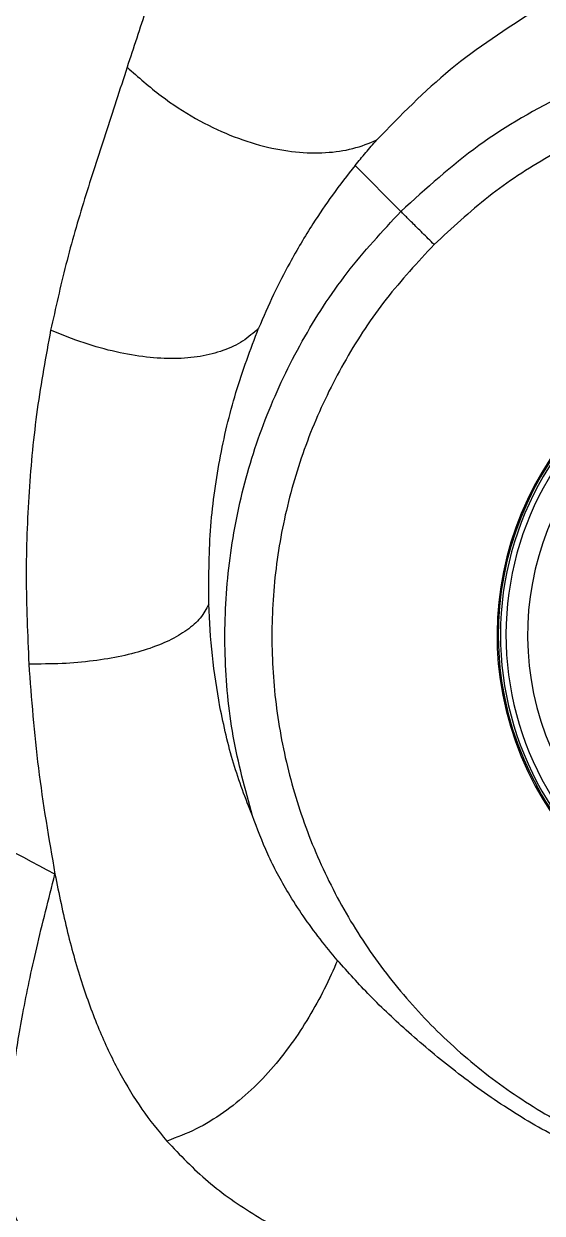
# Model space of a CAD drawing. Extents: x 939 to 1039, y 781 to 934.
# Drawn here: x 1001.986 to 1003.617, y 809.529 to 813.271 of the extents above; entities that cross this region are included whole.
import ezdxf

# ---------------------------------------------------------------- set-up
doc = ezdxf.new("R2010")
doc.units = 0
doc.header["$MEASUREMENT"] = 0
doc.layers.add('1', color=4, linetype='Continuous')

# ---------------------------------------------------------------- blocks, each defined once
blk = doc.blocks.new('Envoy')
at = {"layer": '1', "color": 3, "linetype": 'Continuous', "lineweight": 25}
blk.add_line((64.3739, 13.6505), (64.5182, 13.5062), dxfattribs=at)
for radius, start, end in [(1, 112.5227, 292.5227), (0.9961, 116.0554, 206.0554), (0.9895, 116.0554, 296.0554), (0.972, 116.0554, 296.0554), (0.9039, 116.3991, 296.0554), (0.9961, 206.0554, 296.0554)]:
    blk.add_arc((65.8208, 12.1736), radius, start, end, dxfattribs=at)
for points, knots in [([(63.7825, 14.3306), (63.7605, 14.2679), (63.7162, 14.1415), (63.6768, 14.0206), (63.6569, 13.9597)], [0, 0, 0, 0, 0.496011, 1, 1, 1, 1]), ([(64.9416, 14.1391), (64.8499, 14.0799), (64.6678, 13.9625), (64.5171, 13.8076), (64.4424, 13.7307)], [0, 0, 0, 0, 0.503833, 1, 1, 1, 1]), ([(66.8797, 13.758), (66.787, 13.8116), (66.6014, 13.9188), (66.2938, 14.0169), (65.9757, 14.0653), (65.6535, 14.0582), (65.3372, 13.9972), (65.0364, 13.8829), (64.7564, 13.722), (64.5976, 13.5781), (64.5182, 13.5062)], [0, 0, 0, 0, 0.124995, 0.250001, 0.375003, 0.499992, 0.624974, 0.749954, 0.874944, 1, 1, 1, 1]), ([(63.6569, 13.9597), (63.6454, 13.9242), (63.6226, 13.8534), (63.5883, 13.7496), (63.5549, 13.6473), (63.5122, 13.5113), (63.4629, 13.3425), (63.4317, 13.2015), (63.4163, 13.1322)], [0, 0, 0, 0, 0.127251, 0.253942, 0.380797, 0.505413, 0.756914, 1, 1, 1, 1]), ([(63.6569, 13.9597), (63.692, 13.9286), (63.7608, 13.8676), (63.8723, 13.7959), (63.9816, 13.743), (64.0878, 13.7084), (64.1889, 13.6906), (64.283, 13.6889), (64.3694, 13.701), (64.418, 13.7208), (64.4424, 13.7307)], [0, 0, 0, 0, 0.125907, 0.246305, 0.365777, 0.487161, 0.611675, 0.739297, 0.869181, 1, 1, 1, 1]), ([(67.0872, 10.9372), (67.139, 10.993), (67.2425, 11.1046), (67.3683, 11.2959), (67.4697, 11.5006), (67.5431, 11.7172), (67.5877, 11.9413), (67.6026, 12.1694), (67.5877, 12.3975), (67.5431, 12.6218), (67.4696, 12.8383), (67.3685, 13.0433), (67.2415, 13.2334), (67.0907, 13.4052), (66.9189, 13.556), (66.7288, 13.683), (66.5238, 13.7841), (66.3073, 13.8576), (66.0831, 13.9022), (65.855, 13.9171), (65.6269, 13.9022), (65.4027, 13.8576), (65.1862, 13.7842), (64.9814, 13.6828), (64.7901, 13.557), (64.6785, 13.4535), (64.6227, 13.4017)], [0, 0, 0, 0, 0.041677, 0.08336, 0.125017, 0.166657, 0.208358, 0.249994, 0.291644, 0.333353, 0.375015, 0.416667, 0.458356, 0.500006, 0.541651, 0.583341, 0.624994, 0.666647, 0.708341, 0.749997, 0.791646, 0.833333, 0.874981, 0.916628, 0.958329, 1, 1, 1, 1]), ([(64.3739, 13.6505), (64.385, 13.6641), (64.4072, 13.6912), (64.4306, 13.7175), (64.4424, 13.7307)], [0, 0, 0, 0, 0.49897, 1, 1, 1, 1]), ([(64.3739, 13.6505), (64.3497, 13.6197), (64.3031, 13.5602), (64.2342, 13.458), (64.1724, 13.3537), (64.1157, 13.2436), (64.0857, 13.1738), (64.0704, 13.1382)], [0, 0, 0, 0, 0.19552, 0.376985, 0.618188, 0.804934, 1, 1, 1, 1]), ([(64.0508, 11.6049), (64.0284, 11.6878), (63.9836, 11.8535), (63.96, 12.1107), (63.969, 12.3682), (64.0136, 12.6222), (64.0919, 12.8678), (64.2033, 13.1002), (64.3434, 13.3171), (64.4599, 13.4431), (64.5182, 13.5062)], [0, 0, 0, 0, 0.125031, 0.250045, 0.375036, 0.500009, 0.624979, 0.749964, 0.874971, 1, 1, 1, 1]), ([(64.6227, 13.4017), (64.6103, 13.4141), (64.5856, 13.4388), (64.5532, 13.4711), (64.5283, 13.496), (64.5216, 13.5028), (64.5182, 13.5062)], [0, 0, 0, 0, 0.249999, 0.5, 0.749996, 1, 1, 1, 1]), ([(64.6227, 13.4017), (64.5709, 13.3459), (64.4675, 13.2342), (64.3416, 13.0429), (64.2402, 12.8383), (64.1668, 12.6218), (64.1222, 12.3976), (64.1073, 12.1695), (64.1222, 11.9413), (64.1668, 11.7171), (64.2403, 11.5006), (64.3414, 11.2955), (64.4684, 11.1055), (64.6192, 10.9337), (64.791, 10.7829), (64.9811, 10.6558), (65.1861, 10.5548), (65.4026, 10.4813), (65.6268, 10.4367), (65.8549, 10.4218), (66.0831, 10.4367), (66.3073, 10.4813), (66.5238, 10.5547), (66.7285, 10.656), (66.9198, 10.7819), (67.0314, 10.8854), (67.0872, 10.9372)], [0, 0, 0, 0, 0.041685, 0.083364, 0.125004, 0.166645, 0.208336, 0.249995, 0.291652, 0.333357, 0.375009, 0.416657, 0.45834, 0.500003, 0.541666, 0.583354, 0.625004, 0.666646, 0.708342, 0.749995, 0.791646, 0.833343, 0.874992, 0.916643, 0.958334, 1, 1, 1, 1]), ([(64.0704, 13.1382), (64.0547, 13.124), (64.024, 13.0964), (63.9613, 13.0669), (63.8892, 13.0482), (63.8076, 13.0411), (63.7179, 13.0458), (63.6215, 13.0625), (63.5192, 13.0907), (63.4512, 13.1181), (63.4163, 13.1322)], [0, 0, 0, 0, 0.133484, 0.260336, 0.38239, 0.501712, 0.620604, 0.74155, 0.867147, 1, 1, 1, 1]), ([(63.9139, 12.2701), (63.9139, 12.3476), (63.914, 12.5018), (63.945, 12.7239), (63.9946, 12.9373), (64.0452, 13.0714), (64.0704, 13.1382)], [0, 0, 0, 0, 0.254099, 0.505588, 0.753893, 1, 1, 1, 1]), ([(63.4163, 13.1322), (63.4011, 13.0498), (63.3708, 12.8857), (63.3459, 12.6256), (63.3359, 12.358), (63.3436, 12.1739), (63.3475, 12.0818)], [0, 0, 0, 0, 0.251746, 0.5012531, 0.7505574, 1, 1, 1, 1]), ([(63.9139, 12.2701), (63.9061, 12.2555), (63.8911, 12.2272), (63.8476, 12.1883), (63.7908, 12.1548), (63.7211, 12.1272), (63.6401, 12.1057), (63.5494, 12.0907), (63.4504, 12.0819), (63.3825, 12.0819), (63.3475, 12.0818)], [0, 0, 0, 0, 0.134272, 0.259758, 0.379673, 0.497239, 0.615507, 0.737216, 0.86472, 1, 1, 1, 1]), ([(63.9484, 11.9478), (63.9396, 12.0014), (63.9218, 12.1095), (63.9165, 12.2163), (63.9139, 12.2701)], [0, 0, 0, 0, 0.4960969, 1, 1, 1, 1]), ([(63.4299, 11.4209), (63.2985, 11.4904), (63.0363, 11.6289), (62.6605, 11.8636), (62.4157, 12.0268), (62.294, 12.1079)], [0, 0, 0, 0, 0.335655, 0.669907, 1, 1, 1, 1]), ([(63.3475, 12.0818), (63.3558, 11.9729), (63.3724, 11.7543), (63.4107, 11.5323), (63.4299, 11.4209)], [0, 0, 0, 0, 0.498274, 1, 1, 1, 1]), ([(64.0508, 11.6049), (64.0297, 11.659), (63.9871, 11.7682), (63.9614, 11.8876), (63.9484, 11.9478)], [0, 0, 0, 0, 0.495592, 1, 1, 1, 1]), ([(64.3188, 11.1496), (64.3002, 11.1719), (64.2625, 11.2173), (64.2109, 11.2882), (64.1541, 11.3763), (64.0977, 11.4803), (64.0661, 11.5642), (64.0508, 11.6049)], [0, 0, 0, 0, 0.162581, 0.3311348, 0.4936468, 0.7542603, 1, 1, 1, 1]), ([(63.3317, 10.2991), (63.3217, 10.3133), (63.3019, 10.3415), (63.2842, 10.4172), (63.2767, 10.5174), (63.2808, 10.6447), (63.2972, 10.7987), (63.3271, 10.9801), (63.3704, 11.1883), (63.4098, 11.3424), (63.4299, 11.4209)], [0, 0, 0, 0, 0.130544, 0.2586776, 0.3841505, 0.5071308, 0.628361, 0.7492905, 0.8721679, 1, 1, 1, 1]), ([(63.4299, 11.4209), (63.4424, 11.3593), (63.4666, 11.24), (63.5141, 11.0741), (63.5685, 10.9263), (63.6311, 10.7959), (63.7002, 10.681), (63.7547, 10.614), (63.7814, 10.5812)], [0, 0, 0, 0, 0.192988, 0.373342, 0.545006, 0.704027, 0.855185, 1, 1, 1, 1]), ([(64.3188, 11.1496), (64.3055, 11.1197), (64.2795, 11.0608), (64.2308, 10.9723), (64.1751, 10.887), (64.1116, 10.8065), (64.04, 10.7326), (63.9598, 10.668), (63.8709, 10.614), (63.8122, 10.5925), (63.7814, 10.5812)], [0, 0, 0, 0, 0.13804, 0.271693, 0.399424, 0.52076, 0.636857, 0.751132, 0.869553, 1, 1, 1, 1]), ([(66.3662, 10.4479), (66.2711, 10.4306), (66.0796, 10.3958), (65.7852, 10.3885), (65.491, 10.4203), (65.2367, 10.4898), (65.025, 10.5813), (64.852, 10.6811), (64.691, 10.7967), (64.5472, 10.9168), (64.4229, 11.0332), (64.3521, 11.1123), (64.3188, 11.1496)], [0, 0, 0, 0, 0.126931, 0.255345, 0.385366, 0.514469, 0.599964, 0.687766, 0.776262, 0.860049, 0.933942, 1, 1, 1, 1]), ([(63.7814, 10.5812), (63.8233, 10.5374), (63.9064, 10.4505), (64.0586, 10.3446), (64.2218, 10.2568), (64.4077, 10.178), (64.6136, 10.1071), (64.8433, 10.0438), (65.1203, 9.9852), (65.445, 9.9396), (65.7714, 9.9178), (66.0536, 9.9186), (66.2928, 9.9335), (66.4457, 9.9615), (66.5223, 9.9755)], [0, 0, 0, 0, 0.069497, 0.137961, 0.20541, 0.268755, 0.349625, 0.430145, 0.511389, 0.634018, 0.755833, 0.836858, 0.918282, 1, 1, 1, 1])]:
    blk.add_open_spline(points, degree=3, knots=knots, dxfattribs=at)

msp = doc.modelspace()

# ---------------------------------------------------------------- block references
at = {"layer": '1'}
msp.add_blockref('Envoy', (938.6538, 799.1744), dxfattribs=at)

doc.saveas('drawing.dxf')
